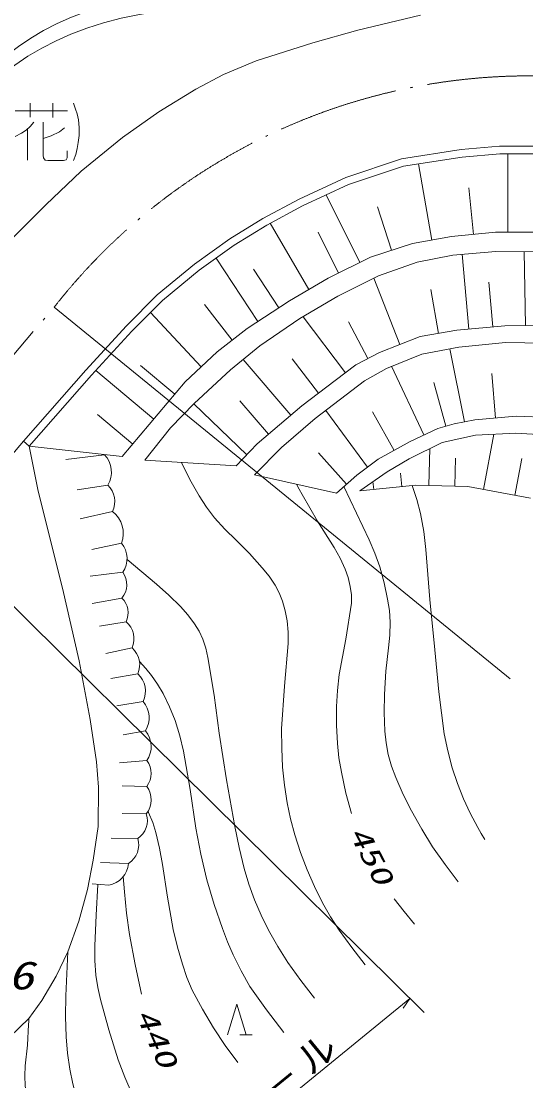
# Model space of a CAD drawing. Units: millimetres, scale not verified. Extents: x 1555 to 641555, y -205102 to 154898.
# Drawn here: x 76244 to 109212, y 21016 to 90244 of the extents above; entities that cross this region are included whole.
import ezdxf
from ezdxf.enums import TextEntityAlignment as Align

# ---------------------------------------------------------------- set-up
doc = ezdxf.new("R2010")
doc.units = ezdxf.units.MM
doc.header["$LTSCALE"] = 1000
doc.linetypes.add('USER2', pattern=[10, 7.868852, -0.983607, 0.163934, -0.983607])
for name, color, linetype, lineweight in [('S-BGD', 1, 'Continuous', 13), ('S-BGD-HTXT', 6, 'Continuous', 13), ('S-BMK', 3, 'USER2', 13)]:
    doc.layers.add(name, color=color, linetype=linetype, lineweight=lineweight)
doc.styles.add('ＭＳ ゴシック', font='')
doc.styles.get('ＭＳ ゴシック').set_extended_font_data('MS Gothic')

# ---------------------------------------------------------------- blocks, each defined once
blk = doc.blocks.new('BUHIN323')
at = {"layer": 'S-BGD'}
blk.add_line((195, -995), (995, -995), dxfattribs=at)
blk.add_lwpolyline([(-610, -995), (0, 1000), (610, -995)], dxfattribs=at)

msp = doc.modelspace()

# ---------------------------------------------------------------- linework, layer by layer
at = {"layer": 'S-BGD'}
for p, q in [((98240, 89651), (102343, 90635)), ((95306, 88834), (98240, 89651)), ((91598, 87664), (95306, 88834)), ((89462, 86754), (91598, 87664)), ((87661, 85807), (89462, 86754)), ((85247, 84322), (87661, 85807)), ((76840, 84895), (76840, 83982)), ((78315, 83957), (78315, 84895)), ((79265, 84395), (75840, 84395)), ((82871, 82651), (85247, 84322)), ((76652, 83207), (76652, 81157)), ((80164, 80453), (82871, 82651)), ((104996, 81855), (101101, 81257)), ((107489, 82081), (104996, 81855)), ((110354, 82081), (107489, 82081)), ((101101, 81257), (97453, 80041)), ((105056, 81358), (101219, 80769)), ((107512, 81581), (105056, 81358)), ((110341, 81581), (107512, 81581)), ((108049, 76451), (108049, 81581)), ((77861, 78243), (80164, 80453)), ((101219, 80769), (97639, 79576)), ((103083, 75947), (102196, 80919)), ((97453, 80041), (94408, 78619)), ((97639, 79576), (94631, 78172)), ((105794, 76312), (105501, 79353)), ((74705, 75105), (77861, 78243)), ((94408, 78619), (92038, 77362)), ((98373, 74486), (96170, 78890)), ((94631, 78172), (92287, 76928)), ((100441, 75277), (99524, 78111)), ((92038, 77362), (89874, 76023)), ((92287, 76928), (90151, 75606)), ((95028, 72709), (92504, 77043)), ((96985, 73792), (95652, 76457)), ((101815, 75721), (104350, 76173)), ((104350, 76173), (107237, 76451)), ((107237, 76451), (110485, 76451)), ((89874, 76023), (87566, 74374)), ((90151, 75606), (87871, 73977)), ((99067, 74833), (101815, 75721)), ((91704, 70621), (88980, 74769)), ((96291, 73445), (99067, 74833)), ((102125, 74510), (104442, 74964)), ((104442, 74964), (107252, 75205)), ((105494, 70125), (105052, 75016)), ((107252, 75205), (110390, 75183)), ((109195, 70359), (109116, 75192)), ((87566, 74374), (85137, 72367)), ((99595, 73601), (102125, 74510)), ((87871, 73977), (85474, 71997)), ((93078, 71523), (91427, 74038)), ((93765, 71974), (96291, 73445)), ((96921, 72278), (99595, 73601)), ((100984, 69118), (99282, 73446)), ((103510, 69847), (103015, 72710)), ((107055, 70267), (106790, 73197)), ((85137, 72367), (83115, 70345)), ((94447, 70810), (96921, 72278)), ((85474, 71997), (83477, 69999)), ((90031, 69406), (88230, 71731)), ((91017, 70170), (93765, 71974)), ((88003, 67665), (84684, 71207)), ((91831, 69029), (94447, 70810)), ((97433, 67280), (94665, 70940)), ((83115, 70345), (80463, 67453)), ((83477, 69999), (80835, 67120)), ((89046, 68643), (91017, 70170)), ((98888, 68197), (97638, 70604)), ((102306, 69639), (104714, 70055)), ((104714, 70055), (107835, 70337)), ((107835, 70337), (110555, 70382)), ((99661, 68598), (102306, 69639)), ((107877, 69259), (104826, 68947)), ((110418, 69214), (107877, 69259)), ((86959, 66687), (89046, 68643)), ((89914, 67462), (91831, 69029)), ((98115, 67796), (99661, 68598)), ((104826, 68947), (102418, 68486)), ((105201, 64072), (104259, 68838)), ((93852, 64494), (90744, 68141)), ((95666, 65939), (93952, 68193)), ((102418, 68486), (100115, 67564)), ((80463, 67453), (76397, 62800)), ((84900, 64241), (81116, 67426)), ((86273, 65872), (84044, 67748)), ((89914, 67462), (87536, 65263)), ((96751, 66764), (98115, 67796)), ((100115, 67564), (98684, 66747)), ((102556, 63217), (100446, 67697)), ((107230, 64317), (106991, 67218)), ((80835, 67120), (76773, 62471)), ((82841, 61795), (86959, 66687)), ((94581, 65114), (96751, 66764)), ((98684, 66747), (95444, 64280)), ((103990, 63789), (103199, 66636)), ((87536, 65263), (86005, 63672)), ((90984, 61919), (87516, 65242)), ((92396, 63253), (90536, 65435)), ((91668, 62632), (94581, 65114)), ((83528, 62610), (81234, 64540)), ((98862, 61107), (96143, 64812)), ((100609, 62207), (99194, 64732)), ((105878, 64206), (108582, 64429)), ((108582, 64429), (111272, 64325)), ((95444, 64280), (93244, 62392)), ((103455, 63641), (104525, 63938)), ((104525, 63938), (105878, 64206)), ((86005, 63672), (84325, 61562)), ((101657, 62794), (103455, 63641)), ((105934, 63191), (103750, 62715)), ((108565, 63339), (105934, 63191)), ((106447, 59653), (107129, 63258)), ((111081, 63176), (108565, 63339)), ((76397, 62800), (73727, 59679)), ((76773, 62471), (76397, 62800)), ((77350, 59542), (76773, 62471)), ((76773, 62471), (82841, 61795)), ((90300, 61205), (91668, 62632)), ((93244, 62392), (91490, 60609)), ((99561, 61620), (101657, 62794)), ((103750, 62715), (101591, 61660)), ((102873, 59914), (102936, 62317)), ((81685, 61924), (79160, 61598)), ((97502, 60000), (95661, 62048)), ((98164, 60594), (99561, 61620)), ((101591, 61660), (100164, 60813)), ((104574, 59869), (104622, 61695)), ((108490, 59267), (108947, 61684)), ((84325, 61562), (90300, 61205)), ((91490, 60609), (96841, 59405)), ((96841, 59405), (98164, 60594)), ((100164, 60813), (98365, 59564)), ((101108, 59843), (101020, 60709)), ((78940, 53192), (77350, 59542)), ((81907, 59935), (79894, 59630)), ((98365, 59564), (102022, 59936)), ((99279, 59657), (99228, 60163)), ((102022, 59936), (105425, 59847)), ((105425, 59847), (109512, 59074)), ((82201, 58219), (80104, 57742)), ((82801, 56140), (80852, 55721)), ((82884, 54247), (80760, 53993)), ((80026, 48463), (78940, 53192)), ((82828, 52544), (80878, 52209)), ((83094, 51009), (81350, 50713)), ((83484, 49293), (81783, 48924)), ((80751, 44628), (80026, 48463)), ((83861, 47605), (82111, 47298)), ((84210, 45791), (82491, 45514)), ((81173, 41852), (80751, 44628)), ((84363, 43879), (82898, 43625)), ((81294, 40210), (81173, 41852)), ((84461, 41940), (82675, 41796)), ((81274, 37634), (81294, 40210)), ((84447, 40251), (82846, 40288)), ((84419, 38451), (82846, 38490)), ((80952, 35441), (81274, 37634)), ((83861, 36847), (82124, 36859)), ((80570, 33509), (80952, 35441)), ((83261, 35214), (81416, 35284)), ((80006, 31437), (80570, 33509)), ((81963, 33791), (80878, 33881)), ((79302, 29433), (80006, 31437)), ((78537, 27843), (79302, 29433)), ((77591, 26253), (78537, 27843)), ((76746, 25086), (77591, 26253)), ((75499, 23899), (76746, 25086))]:
    msp.add_line(p, q, dxfattribs=at)
for points in [[(89167, 92687), (86524, 92170), (83866, 91711), (82689, 91482), (81523, 91193), (80518, 90881), (79522, 90509), (78595, 90099), (77694, 89635), (76866, 89144), (76062, 88596), (75352, 88042), (74674, 87436), (73948, 86684), (73253, 85888)], [(73622, 85594), (74706, 86506), (75835, 87376), (76689, 87951), (77586, 88480), (78521, 88961), (79490, 89392), (80538, 89789), (81615, 90132), (82786, 90439), (83980, 90689), (86427, 91087), (88894, 91427), (91711, 91781), (94545, 92077), (95740, 92182), (96935, 92283)], [(79665, 81145), (79815, 81545), (79902, 81932), (79965, 82320), (80027, 82782), (80027, 83307), (79990, 83795), (79902, 84182), (79802, 84507), (79665, 84895)], [(77077, 83657), (76840, 83357), (76565, 83132), (76265, 82932), (75840, 82720)], [(79065, 83270), (78740, 83020), (78202, 82757), (77677, 82582)], [(77690, 83645), (77690, 81470), (77702, 81320), (77815, 81170), (77990, 81145), (79015, 81145), (79177, 81195), (79252, 81320), (79252, 81770)], [(86722, 61419), (87273, 60309), (87878, 59227), (88356, 58498), (88883, 57805), (89556, 57055), (90281, 56338), (91158, 55464), (91998, 54540), (92441, 53987), (92835, 53399), (93100, 52888), (93315, 52342), (93498, 51712), (93622, 51069), (93688, 50335), (93693, 49587), (93446, 46796), (93259, 44008), (93262, 42759), (93326, 41500), (93445, 40336), (93623, 39178), (93840, 38130), (94118, 37087), (94494, 35939), (94927, 34810), (95403, 33720), (95937, 32646), (96454, 31736), (97029, 30848), (97851, 29715), (98715, 28598)], [(97819, 38470), (97462, 39814), (97162, 41178), (97004, 42111), (96906, 43055), (96849, 44254), (96852, 45465), (96904, 46513), (97015, 47554), (97453, 49880), (97833, 52226), (97821, 52775), (97748, 53319), (97607, 53892), (97410, 54447), (97076, 55162), (96682, 55862), (95611, 57578), (94591, 59327), (94409, 59660), (94227, 59993)], [(104800, 34011), (103941, 35139), (103126, 36309), (102412, 37463), (101745, 38655), (101207, 39724), (100722, 40822), (100443, 41573), (100223, 42340), (100082, 43094), (100000, 43868), (99955, 45068), (99971, 46265), (100073, 47784), (100234, 49298), (100324, 50133), (100354, 50979), (100297, 51735), (100180, 52487), (99954, 53547), (99671, 54589), (99357, 55483), (98985, 56357), (98161, 58105), (97334, 59848)], [(101790, 59912), (102094, 59002), (102339, 58078), (102541, 56908), (102686, 55718), (102950, 52451), (103275, 49183), (103541, 46433), (103868, 43678), (104109, 42565), (104408, 41465), (104741, 40449), (105134, 39446), (105576, 38497), (106072, 37574), (106300, 37175), (106529, 36777)], [(95400, 26425), (94515, 27567), (93672, 28752), (93017, 29788), (92412, 30858), (91924, 31832), (91491, 32830), (91123, 33853), (90812, 34894), (90475, 36251), (90193, 37630), (89657, 40670), (89179, 43719), (88842, 46205), (88446, 48680), (88306, 49282), (88105, 49878), (87869, 50386), (87576, 50875), (87139, 51459), (86656, 52005), (85894, 52753), (85086, 53463), (84116, 54259), (83158, 55078)], [(93408, 24170), (92272, 25653), (91182, 27175), (90608, 28193), (90088, 29239), (89713, 30087), (89394, 30956), (88855, 32545), (88374, 34148), (87981, 35826), (87645, 37528), (87280, 40047), (86854, 42554), (86606, 43561), (86300, 44550), (85936, 45446), (85512, 46329), (85160, 46932), (84758, 47502), (84378, 47964), (83972, 48417)], [(90395, 22203), (89581, 23324), (88811, 24486), (88092, 25695), (87418, 26946), (87076, 27773), (86786, 28633), (86453, 29755), (86179, 30891), (85798, 33015), (85475, 35155), (85291, 36207), (85048, 37245), (84838, 37896), (84568, 38537), (84552, 38573), (84532, 38619)], [(84101, 26673), (83682, 28618), (83321, 30585), (83125, 31971), (82988, 33372), (82949, 33860), (82911, 34359)], [(84971, 17324), (84213, 18711), (83504, 20134), (83018, 21252), (82589, 22391), (81978, 24342), (81421, 26321), (81244, 27118), (81126, 27927), (81056, 28872), (81046, 29830), (81137, 31836), (81247, 33850)], [(101940, 31259), (101263, 32075), (100619, 32913)], [(81629, 16104), (81061, 17097), (80540, 18129), (80185, 18987), (79885, 19867), (79628, 20812), (79428, 21781), (79276, 22828), (79184, 23882), (79140, 25219), (79155, 26558), (79217, 27995), (79302, 29433)], [(79485, 13808), (78802, 14798), (78168, 15824), (77720, 16671), (77327, 17543), (77020, 18365), (76765, 19222), (76604, 19947), (76504, 20680), (76474, 21337), (76505, 21994), (76649, 23347), (76732, 24699), (76739, 24887), (76746, 25086)]]:
    msp.add_lwpolyline(points, dxfattribs=at)
for centre, radius, start, end in [((80471, 60781), 1667, 329.51548, 43.25528), ((80910, 58882), 1451, 332.81889, 46.55869), ((81114, 56779), 1803, 339.22775, 52.96754), ((81581, 55137), 1579, 325.66289, 39.40268), ((81721, 53433), 1420, 321.25223, 34.99202), ((81938, 51600), 1298, 332.92995, 46.66975), ((82145, 49891), 1467, 335.9545, 49.69429), ((82547, 48198), 1441, 335.71165, 49.45144), ((82826, 46465), 1539, 334.01563, 47.75542), ((83012, 44733), 1598, 327.72064, 41.46044), ((83119, 42844), 1618, 326.0136, 39.7534), ((83328, 41105), 1407, 322.65659, 36.39639), ((83233, 39370), 1500, 322.24187, 35.98166), ((83071, 38021), 1416, 303.9471, 17.68689), ((82473, 36431), 1450, 302.95064, 16.69044), ((81663, 35368), 1605, 280.77264, 354.51244)]:
    msp.add_arc(centre, radius, start, end, dxfattribs=at)
at = {"layer": 'S-BGD-HTXT'}
for p, q in [((108193, 47276), (78406, 71567)), ((73477, 54242), (102575, 25480)), ((75286, 4894), (101641, 26403)), ((101641, 26403), (101197, 25762))]:
    msp.add_line(p, q, dxfattribs=at)
at = {"layer": 'S-BMK'}
msp.add_line((71930, 63974), (78406, 71567), dxfattribs=at)
msp.add_arc((109431, 47253), 39417, 73.71259, 141.91458, dxfattribs=at)

# ---------------------------------------------------------------- block references
msp.add_blockref('BUHIN323', (90343, 25013))

# ---------------------------------------------------------------- texts
at = {"layer": 'S-BGD', "style": 'ＭＳ ゴシック', "oblique": 15, "width": 1.5}
for s, rotation, p in [('450', 297.3, (97262, 37054)), ('440', 293.9, (83323, 25233))]:
    msp.add_text(s, height=1320, rotation=rotation, dxfattribs=at).set_placement(p, align=Align.BOTTOM_LEFT)
at = {"layer": 'S-BGD', "style": 'ＭＳ ゴシック', "oblique": 15, "width": 1.35}
msp.add_text('432.56', height=1833, dxfattribs=at).set_placement((66974, 26438), align=Align.BOTTOM_LEFT)
at = {"layer": 'S-BGD-HTXT', "insert": (83597, 11746), "char_height": 1833, "attachment_point": 7, "rotation": 39.2, "style": 'ＭＳ ゴシック'}
msp.add_mtext('\\T1.2;ガ－ドレ－ル', dxfattribs=at)

doc.saveas('drawing.dxf')
